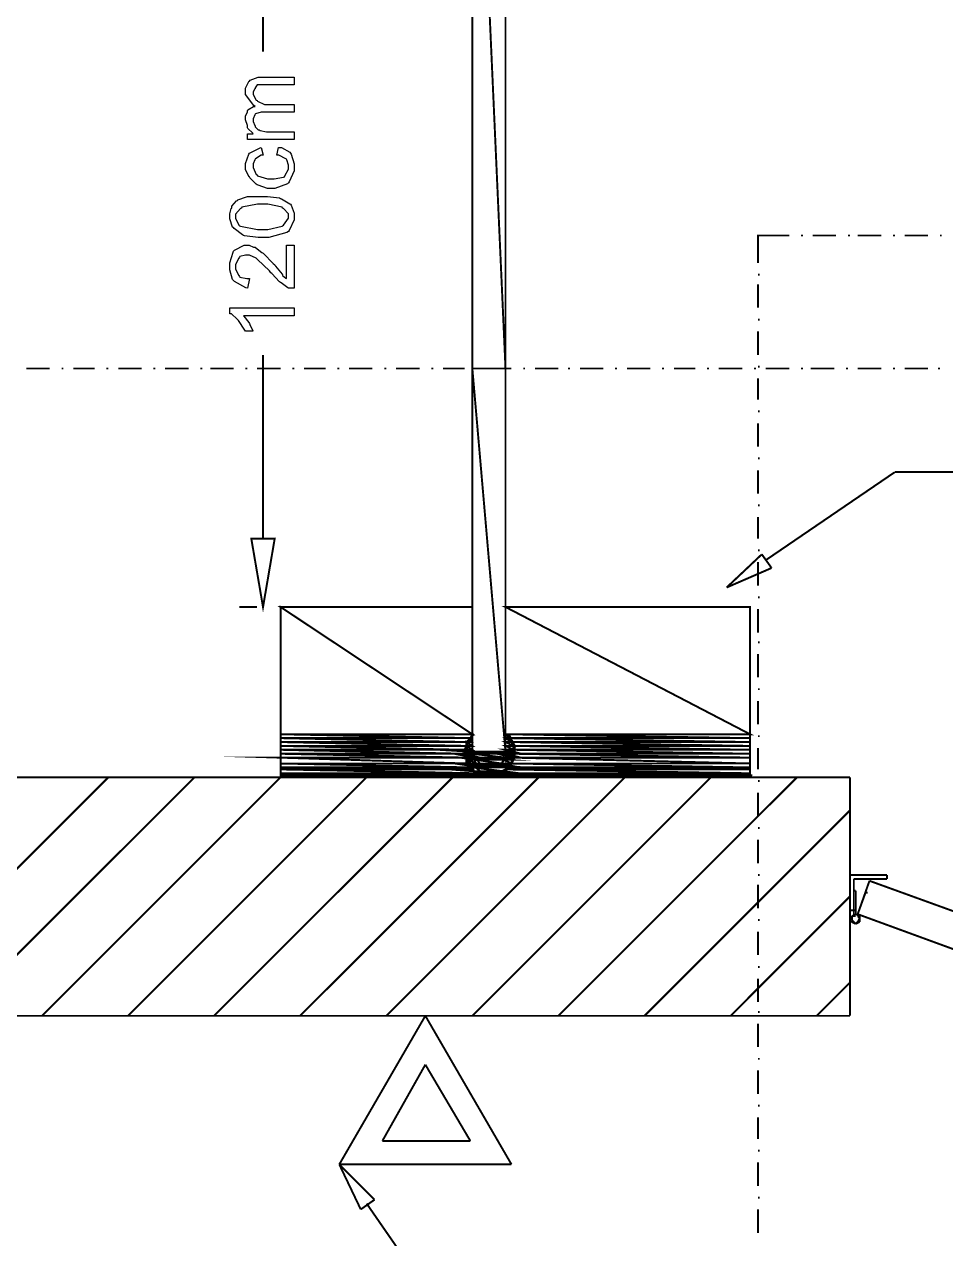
# Model space of a CAD drawing. Extents: x 0 to 210, y 0 to 297.
# Drawn here: x 86.73 to 106.71, y 148.86 to 175.19 of the extents above; entities that cross this region are included whole.
import ezdxf

# ---------------------------------------------------------------- set-up
doc = ezdxf.new("R2010")
doc.units = 0
doc.header["$MEASUREMENT"] = 0
for name, color, linetype in [('C00-00-00-BLACK', 7, 'Continuous'), ('C00-00-FF', 5, 'Continuous'), ('C00-7E-FF', 150, 'Continuous'), ('C62-64-65', 252, 'Continuous'), ('C93-95-97', 253, 'Continuous'), ('CC6-C8-CA', 254, 'Continuous'), ('CFF-7E-00', 30, 'Continuous')]:
    doc.layers.add(name, color=color, linetype=linetype)

msp = doc.modelspace()

# ---------------------------------------------------------------- linework, layer by layer
at = {"layer": 'C00-00-00-BLACK', "const_width": 0.0423}
for points in [[(96.4434, 159.417), (96.4434, 199.263)], [(97.1628, 199.093), (97.1628, 159.417)], [(91.9057, 182.263), (91.9057, 174.593)], [(102.635, 170.013), (102.635, 170.608), (103.314, 170.608)], [(103.568, 170.608), (103.61, 170.608)], [(103.823, 170.608), (104.33, 170.608)], [(104.588, 170.608), (104.629, 170.608)], [(104.798, 170.608), (105.307, 170.608)], [(105.561, 170.608), (105.603, 170.608)], [(105.815, 170.608), (106.325, 170.608)], [(106.579, 170.608), (106.621, 170.608)], [(102.635, 169.759), (102.676, 169.759)], [(102.635, 169.04), (102.635, 169.548)], [(102.635, 168.786), (102.676, 168.786)], [(102.635, 168.021), (102.635, 168.531)], [(91.9057, 164.036), (91.9057, 168.021)], [(87.2836, 167.725), (86.7724, 167.725)], [(87.5372, 167.725), (87.5799, 167.725)], [(88.2565, 167.725), (87.7919, 167.725)], [(88.5112, 167.725), (88.5553, 167.725)], [(89.2761, 167.725), (88.7677, 167.725)], [(89.5297, 167.725), (89.5724, 167.725)], [(90.2945, 167.725), (89.7834, 167.725)], [(90.5482, 167.725), (90.5909, 167.725)], [(91.2675, 167.725), (90.7602, 167.725)], [(91.525, 167.725), (91.5666, 167.725)], [(92.2874, 167.725), (91.7787, 167.725)], [(92.5407, 167.725), (92.5834, 167.725)], [(93.2628, 167.725), (92.7943, 167.725)], [(93.5164, 167.725), (93.5591, 167.725)], [(94.2785, 167.725), (93.7715, 167.725)], [(94.5363, 167.725), (94.5776, 167.725)], [(95.2983, 167.725), (94.7896, 167.725)], [(95.5516, 167.725), (95.5947, 167.725)], [(96.2738, 167.725), (95.8081, 167.725)], [(96.5274, 167.725), (96.5701, 167.725)], [(97.2922, 167.725), (96.7825, 167.725)], [(97.5473, 167.725), (97.5886, 167.725)], [(98.3093, 167.725), (97.8006, 167.725)], [(98.5202, 167.725), (98.5629, 167.725)], [(99.2851, 167.725), (98.7764, 167.725)], [(99.5384, 167.725), (99.5811, 167.725)], [(100.303, 167.725), (99.7934, 167.725)], [(100.558, 167.725), (100.6, 167.725)], [(101.278, 167.725), (100.812, 167.725)], [(101.534, 167.725), (101.577, 167.725)], [(102.296, 167.725), (101.787, 167.725)], [(102.549, 167.725), (102.592, 167.725)], [(102.635, 167.767), (102.676, 167.767)], [(103.314, 167.725), (102.804, 167.725)], [(103.568, 167.725), (103.61, 167.725)], [(104.289, 167.725), (103.78, 167.725)], [(104.545, 167.725), (104.588, 167.725)], [(105.307, 167.725), (104.798, 167.725)], [(105.561, 167.725), (105.603, 167.725)], [(106.325, 167.725), (105.815, 167.725)], [(106.537, 167.725), (106.579, 167.725)], [(102.635, 167.047), (102.635, 167.513)], [(102.635, 166.794), (102.676, 166.794)], [(102.635, 166.029), (102.635, 166.539)], [(102.635, 165.775), (102.676, 165.775)], [(102.635, 165.013), (102.635, 165.52)], [(102.635, 164.758), (102.676, 164.758)], [(102.635, 164.036), (102.635, 164.505)], [(102.635, 163.783), (102.676, 163.783)], [(102.635, 163.02), (102.635, 163.529)], [(102.635, 162.767), (102.676, 162.767)], [(91.7787, 162.555), (91.3956, 162.555)], [(97.1628, 162.555), (102.465, 162.555), (102.465, 158.866), (92.2874, 158.866), (92.2874, 162.555), (96.4434, 162.555)], [(102.635, 162.002), (102.635, 162.512)], [(102.635, 161.79), (102.676, 161.79)], [(102.635, 161.028), (102.635, 161.536)], [(102.635, 160.774), (102.676, 160.774)], [(102.635, 160.009), (102.635, 160.52)], [(96.4861, 159.797), (96.4434, 159.766), (96.3263, 159.54), (96.3359, 159.29), (96.3581, 159.247), (96.3785, 159.195), (96.7123, 158.908), (96.8237, 158.908), (96.8996, 158.908), (97.1268, 158.999), (97.313, 159.195), (97.3349, 159.247), (97.3557, 159.29), (97.3667, 159.54), (97.2495, 159.766), (97.2083, 159.797)], [(102.635, 159.756), (102.676, 159.756)], [(102.635, 159.035), (102.635, 159.501)], [(96.4861, 159.417), (96.4861, 159.344), (96.6227, 159.132), (96.6555, 159.121), (96.6872, 159.1), (97.0044, 159.1), (97.0361, 159.121), (97.0566, 159.132), (97.2083, 159.347), (97.2083, 159.417)], [(104.629, 158.866), (58.1021, 158.866)], [(83.3808, 153.694), (88.5553, 158.866)], [(85.2456, 153.694), (90.4215, 158.866)], [(87.1142, 153.694), (92.2874, 158.866)], [(88.9801, 153.694), (94.1518, 158.866)], [(90.8445, 153.694), (96.0205, 158.866)], [(92.7104, 153.694), (97.8006, 158.782)], [(102.549, 158.866), (94.1091, 158.866)], [(94.1091, 158.866), (102.549, 158.866)], [(97.8006, 158.782), (97.8849, 158.866)], [(97.8006, 156.916), (99.7507, 158.866)], [(97.8006, 155.051), (101.618, 158.866)], [(98.3093, 153.694), (103.484, 158.866)], [(102.635, 158.782), (102.676, 158.782)], [(104.629, 158.866), (104.629, 153.694)], [(102.635, 158.017), (102.635, 158.528)], [(100.177, 153.694), (104.629, 158.146)], [(102.635, 157.763), (102.676, 157.763)], [(102.635, 157.001), (102.635, 157.51)], [(94.5776, 153.694), (97.8006, 156.916)], [(102.635, 156.748), (102.676, 156.748)], [(105.434, 156.748), (104.629, 156.748)], [(104.714, 155.897), (104.714, 156.662)], [(104.714, 156.662), (105.434, 156.662)], [(105.053, 156.62), (104.798, 155.897)], [(105.053, 156.62), (116.759, 152.382)], [(105.434, 156.662), (105.434, 156.748)], [(102.635, 156.024), (102.635, 156.536)], [(104.757, 156.409), (104.714, 156.409)], [(104.757, 155.897), (104.757, 156.409)], [(104.968, 156.366), (104.798, 155.897)], [(104.968, 156.366), (105.011, 156.366)], [(102.042, 153.694), (104.629, 156.282)], [(104.714, 155.983), (104.629, 155.983)], [(104.672, 155.856), (104.629, 155.771)], [(104.757, 155.897), (104.672, 155.856)], [(104.757, 155.856), (104.672, 155.856)], [(104.672, 155.856), (104.672, 155.771)], [(104.757, 155.983), (104.714, 155.983)], [(104.841, 155.856), (104.757, 155.897)], [(104.798, 155.897), (116.503, 151.617)], [(104.841, 155.813), (104.798, 155.856)], [(104.841, 155.771), (104.841, 155.856)], [(102.635, 155.771), (102.676, 155.771)], [(104.629, 155.771), (104.672, 155.728)], [(104.672, 155.771), (104.714, 155.728)], [(104.672, 155.728), (104.757, 155.686)], [(104.714, 155.728), (104.757, 155.686)], [(104.757, 155.686), (104.798, 155.728)], [(104.757, 155.686), (104.841, 155.728)], [(104.798, 155.728), (104.841, 155.813)], [(104.841, 155.728), (104.841, 155.771)], [(102.635, 155.009), (102.635, 155.517)], [(96.4434, 153.694), (97.8006, 155.051)], [(102.635, 154.755), (102.676, 154.755)], [(102.635, 153.99), (102.635, 154.5)], [(103.907, 153.694), (104.629, 154.416)], [(102.635, 153.778), (102.676, 153.778)], [(52.8877, 153.694), (104.629, 153.694)], [(95.425, 153.694), (93.5591, 150.473)], [(97.2922, 150.473), (95.425, 153.694)], [(102.635, 153.016), (102.635, 153.525)], [(102.635, 152.762), (102.676, 152.762)], [(95.425, 152.636), (94.4933, 150.982)], [(95.425, 152.636), (94.4933, 150.982)], [(96.4008, 150.982), (95.425, 152.636)], [(96.4008, 150.982), (95.425, 152.636)], [(102.635, 152), (102.635, 152.509)], [(102.635, 151.744), (102.676, 151.744)], [(102.635, 151.025), (102.635, 151.491)], [(94.4933, 150.982), (96.4008, 150.982)], [(94.4933, 150.982), (96.4008, 150.982)], [(102.635, 150.77), (102.676, 150.77)], [(93.5591, 150.473), (97.2922, 150.473)], [(102.635, 150.008), (102.635, 150.516)], [(102.635, 149.751), (102.676, 149.751)], [(102.635, 148.989), (102.635, 149.498)]]:
    msp.add_lwpolyline(points, dxfattribs=at)
msp.add_lwpolyline([(91.652, 164.036), (92.159, 164.036), (91.9057, 162.555), (91.652, 164.036)], close=True, dxfattribs=at)
at = {"layer": 'C00-00-00-BLACK'}
msp.add_lwpolyline([(91.652, 164.036), (92.159, 164.036), (91.9057, 162.555), (91.652, 164.036)], close=True, dxfattribs=at)
at = {"layer": 'C00-00-FF', "const_width": 0.0423}
msp.add_lwpolyline([(92.753, 158.866), (91.0565, 158.866)], dxfattribs=at)
at = {"layer": 'C00-7E-FF', "const_width": 0.0423}
for points in [[(102.804, 163.57), (105.603, 165.479)], [(105.603, 165.479), (120.576, 165.479)], [(101.957, 162.978), (102.719, 163.697)], [(102.719, 163.697), (102.931, 163.401)], [(102.931, 163.401), (101.957, 162.978)], [(94.0248, 149.498), (93.5591, 150.473)], [(93.5591, 150.473), (94.324, 149.709)], [(94.324, 149.709), (94.0248, 149.498)], [(94.1518, 149.625), (96.6128, 146.067)]]:
    msp.add_lwpolyline(points, dxfattribs=at)
at = {"layer": 'C62-64-65', "const_width": 0.0423}
for points in [[(96.4434, 159.797), (96.4434, 159.713), (96.4008, 159.713), (96.4434, 159.797)], [(97.1628, 159.797), (97.251, 159.713), (97.1628, 159.713), (97.1628, 159.797)], [(96.3165, 159.544), (96.4434, 159.46), (96.2738, 159.46), (96.3165, 159.544)], [(96.4434, 159.628), (96.3165, 159.628), (96.4434, 159.544), (96.4434, 159.628)], [(96.4434, 159.544), (96.3165, 159.544), (96.4434, 159.46), (96.4434, 159.544)], [(96.4008, 159.713), (96.4434, 159.628), (96.3165, 159.628), (96.4008, 159.713)], [(96.3165, 159.628), (96.4434, 159.544), (96.3165, 159.544), (96.3165, 159.628)], [(96.4434, 159.713), (96.4008, 159.713), (96.4434, 159.628), (96.4434, 159.713)], [(97.2922, 159.628), (97.1628, 159.628), (97.3349, 159.544), (97.2922, 159.628)], [(97.3349, 159.544), (97.1628, 159.544), (97.3349, 159.46), (97.3349, 159.544)], [(97.251, 159.713), (97.1628, 159.713), (97.2922, 159.628), (97.251, 159.713)], [(97.1628, 159.713), (97.2922, 159.628), (97.1628, 159.628), (97.1628, 159.713)], [(97.1628, 159.628), (97.3349, 159.544), (97.1628, 159.544), (97.1628, 159.628)], [(97.1628, 159.544), (97.3349, 159.46), (97.1628, 159.46), (97.1628, 159.544)], [(96.4434, 159.331), (96.2738, 159.331), (96.4861, 159.29), (96.4434, 159.331)], [(96.4434, 159.46), (96.2738, 159.46), (96.4434, 159.417), (96.4434, 159.46)], [(96.4434, 159.417), (96.2738, 159.417), (96.4434, 159.374), (96.4434, 159.417)], [(96.4434, 159.374), (96.2738, 159.374), (96.4434, 159.331), (96.4434, 159.374)], [(96.4861, 159.29), (96.3165, 159.29), (96.4861, 159.247), (96.4861, 159.29)], [(96.2738, 159.331), (96.4861, 159.29), (96.3165, 159.29), (96.2738, 159.331)], [(96.2738, 159.46), (96.4434, 159.417), (96.2738, 159.417), (96.2738, 159.46)], [(96.2738, 159.417), (96.4434, 159.374), (96.2738, 159.374), (96.2738, 159.417)], [(96.2738, 159.374), (96.4434, 159.331), (96.2738, 159.331), (96.2738, 159.374)], [(96.4861, 159.247), (96.3567, 159.247), (96.5274, 159.163), (96.4861, 159.247)], [(96.3165, 159.29), (96.4861, 159.247), (96.3165, 159.247), (96.3165, 159.29)], [(96.3165, 159.247), (96.4861, 159.247), (96.5274, 159.247), (96.3165, 159.247)], [(96.4861, 159.247), (96.5274, 159.247), (96.3165, 159.247), (96.4861, 159.247)], [(96.3567, 159.247), (96.5274, 159.163), (96.3567, 159.163), (96.3567, 159.247)], [(97.3349, 159.331), (97.1628, 159.331), (97.3349, 159.29), (97.3349, 159.331)], [(97.3349, 159.46), (97.1628, 159.46), (97.3349, 159.417), (97.3349, 159.46)], [(97.3349, 159.417), (97.1628, 159.417), (97.3349, 159.374), (97.3349, 159.417)], [(97.3349, 159.374), (97.1628, 159.374), (97.3349, 159.331), (97.3349, 159.374)], [(97.2922, 159.247), (97.1201, 159.247), (97.2922, 159.163), (97.2922, 159.247)], [(97.3349, 159.29), (97.1628, 159.29), (97.2922, 159.247), (97.3349, 159.29)], [(97.1201, 159.247), (97.2922, 159.163), (97.0788, 159.163), (97.1201, 159.247)], [(97.1628, 159.29), (97.2922, 159.247), (97.1201, 159.247), (97.1628, 159.29)], [(97.1201, 159.247), (97.2894, 159.247), (97.3321, 159.247), (97.1201, 159.247)], [(97.2894, 159.247), (97.3321, 159.247), (97.1201, 159.247), (97.2894, 159.247)], [(97.1628, 159.46), (97.3349, 159.417), (97.1628, 159.417), (97.1628, 159.46)], [(97.1628, 159.417), (97.3349, 159.374), (97.1628, 159.374), (97.1628, 159.417)], [(97.1628, 159.374), (97.3349, 159.331), (97.1628, 159.331), (97.1628, 159.374)], [(97.1628, 159.331), (97.3349, 159.29), (97.1628, 159.29), (97.1628, 159.331)], [(97.1201, 158.994), (96.4861, 158.994), (97.0361, 158.951), (97.1201, 158.994)], [(96.5701, 159.121), (96.3581, 159.121), (96.6555, 159.078), (96.5701, 159.121)], [(97.2083, 159.078), (96.4434, 159.078), (97.1201, 158.994), (97.2083, 159.078)], [(96.5701, 159.163), (96.3979, 159.163), (96.5701, 159.121), (96.5701, 159.163)], [(96.3581, 159.121), (96.6555, 159.078), (96.4008, 159.078), (96.3581, 159.121)], [(96.5701, 159.163), (96.6128, 159.163), (96.3581, 159.163), (96.5701, 159.163)], [(96.5701, 159.163), (96.3581, 159.163), (96.5274, 159.163), (96.5701, 159.163)], [(96.3979, 159.163), (96.5701, 159.121), (96.3979, 159.121), (96.3979, 159.163)], [(96.6971, 159.078), (96.7398, 159.078), (96.4008, 159.078), (96.6971, 159.078)], [(96.6971, 159.078), (96.4008, 159.078), (96.6555, 159.078), (96.6971, 159.078)], [(96.4008, 159.078), (96.6971, 159.078), (96.7398, 159.078), (96.4008, 159.078)], [(96.6971, 159.078), (96.7398, 159.078), (96.4008, 159.078), (96.6971, 159.078)], [(96.6971, 159.078), (96.4008, 159.078), (96.7825, 159.078), (96.6971, 159.078)], [(96.4008, 159.078), (96.7825, 159.078), (96.4434, 159.078), (96.4008, 159.078)], [(96.4861, 158.994), (97.0361, 158.951), (96.5701, 158.951), (96.4861, 158.994)], [(96.4434, 159.078), (97.1201, 158.994), (96.4861, 158.994), (96.4434, 159.078)], [(96.9091, 159.078), (97.2083, 159.078), (96.8237, 159.078), (96.9091, 159.078)], [(97.2922, 159.163), (97.0361, 159.163), (97.251, 159.121), (97.2922, 159.163)], [(97.251, 159.121), (97.0361, 159.121), (97.251, 159.078), (97.251, 159.121)], [(96.9931, 159.078), (97.2083, 159.078), (96.9091, 159.078), (96.9931, 159.078)], [(96.9091, 159.078), (97.2481, 159.078), (97.2894, 159.078), (96.9091, 159.078)], [(97.2481, 159.078), (97.2894, 159.078), (96.9091, 159.078), (97.2481, 159.078)], [(97.2083, 159.078), (96.9091, 159.078), (97.2083, 159.078)], [(97.0361, 159.121), (97.251, 159.078), (96.9931, 159.078), (97.0361, 159.121)], [(97.251, 159.078), (96.9931, 159.078), (97.2083, 159.078), (97.251, 159.078)], [(97.0361, 159.163), (97.251, 159.121), (97.0361, 159.121), (97.0361, 159.163)], [(97.0788, 159.163), (97.2922, 159.163), (97.0361, 159.163), (97.0788, 159.163)], [(97.2922, 159.163), (97.0788, 159.163), (97.2922, 159.163)], [(97.0361, 158.951), (96.5701, 158.951), (96.9518, 158.908), (97.0361, 158.951)], [(96.5701, 158.951), (96.9518, 158.908), (96.6555, 158.908), (96.5701, 158.951)], [(96.9518, 158.908), (96.6555, 158.908), (96.8664, 158.908), (96.9518, 158.908)], [(96.6555, 158.908), (96.8664, 158.908), (96.7398, 158.908), (96.6555, 158.908)]]:
    msp.add_lwpolyline(points, close=True, dxfattribs=at)
at = {"layer": 'C62-64-65'}
for points in [[(96.4434, 159.797), (96.4434, 159.713), (96.4008, 159.713), (96.4434, 159.797)], [(97.1628, 159.797), (97.251, 159.713), (97.1628, 159.713), (97.1628, 159.797)], [(96.3165, 159.544), (96.4434, 159.46), (96.2738, 159.46), (96.3165, 159.544)], [(96.4008, 159.713), (96.4434, 159.628), (96.3165, 159.628), (96.4008, 159.713)], [(96.4434, 159.628), (96.3165, 159.628), (96.4434, 159.544), (96.4434, 159.628)], [(96.3165, 159.628), (96.4434, 159.544), (96.3165, 159.544), (96.3165, 159.628)], [(96.4434, 159.544), (96.3165, 159.544), (96.4434, 159.46), (96.4434, 159.544)], [(96.4434, 159.713), (96.4008, 159.713), (96.4434, 159.628), (96.4434, 159.713)], [(97.251, 159.713), (97.1628, 159.713), (97.2922, 159.628), (97.251, 159.713)], [(97.1628, 159.713), (97.2922, 159.628), (97.1628, 159.628), (97.1628, 159.713)], [(97.2922, 159.628), (97.1628, 159.628), (97.3349, 159.544), (97.2922, 159.628)], [(97.1628, 159.628), (97.3349, 159.544), (97.1628, 159.544), (97.1628, 159.628)], [(97.3349, 159.544), (97.1628, 159.544), (97.3349, 159.46), (97.3349, 159.544)], [(97.1628, 159.544), (97.3349, 159.46), (97.1628, 159.46), (97.1628, 159.544)], [(96.4434, 159.46), (96.2738, 159.46), (96.4434, 159.417), (96.4434, 159.46)], [(96.2738, 159.46), (96.4434, 159.417), (96.2738, 159.417), (96.2738, 159.46)], [(96.4434, 159.417), (96.2738, 159.417), (96.4434, 159.374), (96.4434, 159.417)], [(96.2738, 159.417), (96.4434, 159.374), (96.2738, 159.374), (96.2738, 159.417)], [(96.4434, 159.374), (96.2738, 159.374), (96.4434, 159.331), (96.4434, 159.374)], [(96.2738, 159.374), (96.4434, 159.331), (96.2738, 159.331), (96.2738, 159.374)], [(96.4434, 159.331), (96.2738, 159.331), (96.4861, 159.29), (96.4434, 159.331)], [(96.2738, 159.331), (96.4861, 159.29), (96.3165, 159.29), (96.2738, 159.331)], [(96.4861, 159.29), (96.3165, 159.29), (96.4861, 159.247), (96.4861, 159.29)], [(96.3165, 159.29), (96.4861, 159.247), (96.3165, 159.247), (96.3165, 159.29)], [(97.1628, 159.29), (97.2922, 159.247), (97.1201, 159.247), (97.1628, 159.29)], [(97.3349, 159.46), (97.1628, 159.46), (97.3349, 159.417), (97.3349, 159.46)], [(97.1628, 159.46), (97.3349, 159.417), (97.1628, 159.417), (97.1628, 159.46)], [(97.3349, 159.417), (97.1628, 159.417), (97.3349, 159.374), (97.3349, 159.417)], [(97.1628, 159.417), (97.3349, 159.374), (97.1628, 159.374), (97.1628, 159.417)], [(97.3349, 159.374), (97.1628, 159.374), (97.3349, 159.331), (97.3349, 159.374)], [(97.1628, 159.374), (97.3349, 159.331), (97.1628, 159.331), (97.1628, 159.374)], [(97.3349, 159.331), (97.1628, 159.331), (97.3349, 159.29), (97.3349, 159.331)], [(97.1628, 159.331), (97.3349, 159.29), (97.1628, 159.29), (97.1628, 159.331)], [(97.3349, 159.29), (97.1628, 159.29), (97.2922, 159.247), (97.3349, 159.29)], [(96.3165, 159.247), (96.4861, 159.247), (96.5274, 159.247), (96.3165, 159.247)], [(96.4861, 159.247), (96.5274, 159.247), (96.3165, 159.247), (96.4861, 159.247)], [(96.4861, 159.247), (96.3567, 159.247), (96.5274, 159.163), (96.4861, 159.247)], [(96.3567, 159.247), (96.5274, 159.163), (96.3567, 159.163), (96.3567, 159.247)], [(96.5701, 159.163), (96.6128, 159.163), (96.3581, 159.163), (96.5701, 159.163)], [(96.5701, 159.163), (96.3581, 159.163), (96.5274, 159.163), (96.5701, 159.163)], [(96.5701, 159.121), (96.3581, 159.121), (96.6555, 159.078), (96.5701, 159.121)], [(96.3581, 159.121), (96.6555, 159.078), (96.4008, 159.078), (96.3581, 159.121)], [(96.5701, 159.163), (96.3979, 159.163), (96.5701, 159.121), (96.5701, 159.163)], [(96.3979, 159.163), (96.5701, 159.121), (96.3979, 159.121), (96.3979, 159.163)], [(96.6971, 159.078), (96.7398, 159.078), (96.4008, 159.078), (96.6971, 159.078)], [(96.6971, 159.078), (96.4008, 159.078), (96.6555, 159.078), (96.6971, 159.078)], [(96.4008, 159.078), (96.6971, 159.078), (96.7398, 159.078), (96.4008, 159.078)], [(96.6971, 159.078), (96.7398, 159.078), (96.4008, 159.078), (96.6971, 159.078)], [(96.6971, 159.078), (96.4008, 159.078), (96.7825, 159.078), (96.6971, 159.078)], [(96.4008, 159.078), (96.7825, 159.078), (96.4434, 159.078), (96.4008, 159.078)], [(97.2083, 159.078), (96.4434, 159.078), (97.1201, 158.994), (97.2083, 159.078)], [(96.4434, 159.078), (97.1201, 158.994), (96.4861, 158.994), (96.4434, 159.078)], [(97.1201, 158.994), (96.4861, 158.994), (97.0361, 158.951), (97.1201, 158.994)], [(96.4861, 158.994), (97.0361, 158.951), (96.5701, 158.951), (96.4861, 158.994)], [(96.9091, 159.078), (97.2083, 159.078), (96.8237, 159.078), (96.9091, 159.078)], [(96.9931, 159.078), (97.2083, 159.078), (96.9091, 159.078), (96.9931, 159.078)], [(96.9091, 159.078), (97.2481, 159.078), (97.2894, 159.078), (96.9091, 159.078)], [(97.2481, 159.078), (97.2894, 159.078), (96.9091, 159.078), (97.2481, 159.078)], [(97.2083, 159.078), (96.9091, 159.078), (97.2083, 159.078)], [(97.0361, 159.121), (97.251, 159.078), (96.9931, 159.078), (97.0361, 159.121)], [(97.251, 159.078), (96.9931, 159.078), (97.2083, 159.078), (97.251, 159.078)], [(97.0788, 159.163), (97.2922, 159.163), (97.0361, 159.163), (97.0788, 159.163)], [(97.2922, 159.163), (97.0361, 159.163), (97.251, 159.121), (97.2922, 159.163)], [(97.0361, 159.163), (97.251, 159.121), (97.0361, 159.121), (97.0361, 159.163)], [(97.251, 159.121), (97.0361, 159.121), (97.251, 159.078), (97.251, 159.121)], [(97.1201, 159.247), (97.2922, 159.163), (97.0788, 159.163), (97.1201, 159.247)], [(97.2922, 159.163), (97.0788, 159.163), (97.2922, 159.163)], [(97.1201, 159.247), (97.2894, 159.247), (97.3321, 159.247), (97.1201, 159.247)], [(97.2894, 159.247), (97.3321, 159.247), (97.1201, 159.247), (97.2894, 159.247)], [(97.2922, 159.247), (97.1201, 159.247), (97.2922, 159.163), (97.2922, 159.247)], [(97.0361, 158.951), (96.5701, 158.951), (96.9518, 158.908), (97.0361, 158.951)], [(96.5701, 158.951), (96.9518, 158.908), (96.6555, 158.908), (96.5701, 158.951)], [(96.9518, 158.908), (96.6555, 158.908), (96.8664, 158.908), (96.9518, 158.908)], [(96.6555, 158.908), (96.8664, 158.908), (96.7398, 158.908), (96.6555, 158.908)]]:
    msp.add_lwpolyline(points, close=True, dxfattribs=at)
at = {"layer": 'C93-95-97', "const_width": 0.0423}
for points in [[(96.4434, 162.555), (92.2874, 162.555), (96.4434, 159.797), (96.4434, 162.555)], [(92.2874, 162.555), (96.4434, 159.797), (92.2874, 159.797), (92.2874, 162.555)], [(102.465, 162.555), (97.1628, 162.555), (102.465, 159.797), (102.465, 162.555)], [(97.1628, 162.555), (102.465, 159.797), (97.1628, 159.797), (97.1628, 162.555)], [(92.2874, 159.797), (96.4008, 159.713), (92.2874, 159.713), (92.2874, 159.797)], [(96.4434, 159.797), (92.2874, 159.797), (96.4008, 159.713), (96.4434, 159.797)], [(97.1628, 159.797), (102.465, 159.713), (97.251, 159.713), (97.1628, 159.797)], [(102.465, 159.797), (97.1628, 159.797), (102.465, 159.713), (102.465, 159.797)], [(92.2874, 159.713), (96.3165, 159.628), (92.2874, 159.628), (92.2874, 159.713)], [(96.4008, 159.713), (92.2874, 159.713), (96.3165, 159.628), (96.4008, 159.713)], [(92.2874, 159.628), (96.3165, 159.544), (92.2874, 159.544), (92.2874, 159.628)], [(96.3165, 159.628), (92.2874, 159.628), (96.3165, 159.544), (96.3165, 159.628)], [(92.2874, 159.544), (96.2738, 159.46), (92.2874, 159.46), (92.2874, 159.544)], [(96.3165, 159.544), (92.2874, 159.544), (96.2738, 159.46), (96.3165, 159.544)], [(97.251, 159.713), (102.465, 159.628), (97.2922, 159.628), (97.251, 159.713)], [(102.465, 159.713), (97.251, 159.713), (102.465, 159.628), (102.465, 159.713)], [(97.2922, 159.628), (102.465, 159.544), (97.3349, 159.544), (97.2922, 159.628)], [(102.465, 159.628), (97.2922, 159.628), (102.465, 159.544), (102.465, 159.628)], [(97.3349, 159.544), (102.465, 159.46), (97.3349, 159.46), (97.3349, 159.544)], [(102.465, 159.544), (97.3349, 159.544), (102.465, 159.46), (102.465, 159.544)], [(96.3165, 159.29), (92.2874, 159.29), (96.3165, 159.163), (96.3165, 159.29)], [(92.2874, 159.46), (96.2738, 159.374), (92.2874, 159.374), (92.2874, 159.46)], [(96.2738, 159.46), (92.2874, 159.46), (96.2738, 159.374), (96.2738, 159.46)], [(92.2874, 159.374), (96.3165, 159.29), (92.2874, 159.29), (92.2874, 159.374)], [(96.2738, 159.374), (92.2874, 159.374), (96.3165, 159.29), (96.2738, 159.374)], [(92.2874, 159.29), (96.3165, 159.163), (92.2874, 159.163), (92.2874, 159.29)], [(97.3349, 159.29), (102.465, 159.163), (97.2922, 159.163), (97.3349, 159.29)], [(97.3349, 159.46), (102.465, 159.374), (97.3349, 159.374), (97.3349, 159.46)], [(102.465, 159.46), (97.3349, 159.46), (102.465, 159.374), (102.465, 159.46)], [(97.3349, 159.374), (102.465, 159.29), (97.3349, 159.29), (97.3349, 159.374)], [(102.465, 159.374), (97.3349, 159.374), (102.465, 159.29), (102.465, 159.374)], [(102.465, 159.29), (97.3349, 159.29), (102.465, 159.163), (102.465, 159.29)], [(92.2874, 159.163), (96.4008, 159.078), (92.2874, 159.078), (92.2874, 159.163)], [(96.3165, 159.163), (92.2874, 159.163), (96.4008, 159.078), (96.3165, 159.163)], [(92.2874, 159.078), (96.4434, 159.035), (92.2874, 159.035), (92.2874, 159.078)], [(96.4008, 159.078), (92.2874, 159.078), (96.4434, 159.035), (96.4008, 159.078)], [(92.2874, 159.035), (96.5274, 158.951), (92.2874, 158.951), (92.2874, 159.035)], [(96.4434, 159.035), (92.2874, 159.035), (96.5274, 158.951), (96.4434, 159.035)], [(97.1628, 159.035), (102.465, 158.951), (97.0788, 158.951), (97.1628, 159.035)], [(97.251, 159.078), (102.465, 159.035), (97.1628, 159.035), (97.251, 159.078)], [(102.465, 159.035), (97.1628, 159.035), (102.465, 158.951), (102.465, 159.035)], [(97.2922, 159.163), (102.465, 159.078), (97.251, 159.078), (97.2922, 159.163)], [(102.465, 159.078), (97.251, 159.078), (102.465, 159.035), (102.465, 159.078)], [(102.465, 159.163), (97.2922, 159.163), (102.465, 159.078), (102.465, 159.163)], [(92.2874, 158.951), (96.6128, 158.908), (92.2874, 158.908), (92.2874, 158.951)], [(96.5274, 158.951), (92.2874, 158.951), (96.6128, 158.908), (96.5274, 158.951)], [(96.6971, 158.908), (96.7398, 158.908), (92.2874, 158.908), (96.6971, 158.908)], [(96.6971, 158.908), (92.2874, 158.908), (96.6128, 158.908), (96.6971, 158.908)], [(92.2874, 158.908), (96.8237, 158.908), (92.2874, 158.866), (92.2874, 158.908)], [(96.8237, 158.908), (96.8664, 158.908), (92.2874, 158.908), (96.8237, 158.908)], [(96.8237, 158.908), (92.2874, 158.908), (96.6971, 158.908), (96.8237, 158.908)], [(96.9091, 158.908), (96.8237, 158.908), (102.465, 158.908), (96.9091, 158.908)], [(96.8237, 158.908), (102.465, 158.908), (102.465, 158.866), (96.8237, 158.908)], [(96.9931, 158.908), (102.465, 158.908), (96.9091, 158.908), (96.9931, 158.908)], [(96.9091, 158.908), (102.465, 158.908), (102.508, 158.908), (96.9091, 158.908)], [(97.0788, 158.951), (102.465, 158.908), (96.9931, 158.908), (97.0788, 158.951)], [(102.465, 158.908), (96.9931, 158.908), (102.465, 158.908)], [(102.465, 158.951), (97.0788, 158.951), (102.465, 158.908), (102.465, 158.951)]]:
    msp.add_lwpolyline(points, close=True, dxfattribs=at)
at = {"layer": 'C93-95-97'}
for points in [[(96.4434, 162.555), (92.2874, 162.555), (96.4434, 159.797), (96.4434, 162.555)], [(92.2874, 162.555), (96.4434, 159.797), (92.2874, 159.797), (92.2874, 162.555)], [(102.465, 162.555), (97.1628, 162.555), (102.465, 159.797), (102.465, 162.555)], [(97.1628, 162.555), (102.465, 159.797), (97.1628, 159.797), (97.1628, 162.555)], [(96.4434, 159.797), (92.2874, 159.797), (96.4008, 159.713), (96.4434, 159.797)], [(92.2874, 159.797), (96.4008, 159.713), (92.2874, 159.713), (92.2874, 159.797)], [(102.465, 159.797), (97.1628, 159.797), (102.465, 159.713), (102.465, 159.797)], [(97.1628, 159.797), (102.465, 159.713), (97.251, 159.713), (97.1628, 159.797)], [(96.4008, 159.713), (92.2874, 159.713), (96.3165, 159.628), (96.4008, 159.713)], [(92.2874, 159.713), (96.3165, 159.628), (92.2874, 159.628), (92.2874, 159.713)], [(96.3165, 159.628), (92.2874, 159.628), (96.3165, 159.544), (96.3165, 159.628)], [(92.2874, 159.628), (96.3165, 159.544), (92.2874, 159.544), (92.2874, 159.628)], [(96.3165, 159.544), (92.2874, 159.544), (96.2738, 159.46), (96.3165, 159.544)], [(92.2874, 159.544), (96.2738, 159.46), (92.2874, 159.46), (92.2874, 159.544)], [(102.465, 159.713), (97.251, 159.713), (102.465, 159.628), (102.465, 159.713)], [(97.251, 159.713), (102.465, 159.628), (97.2922, 159.628), (97.251, 159.713)], [(102.465, 159.628), (97.2922, 159.628), (102.465, 159.544), (102.465, 159.628)], [(97.2922, 159.628), (102.465, 159.544), (97.3349, 159.544), (97.2922, 159.628)], [(102.465, 159.544), (97.3349, 159.544), (102.465, 159.46), (102.465, 159.544)], [(97.3349, 159.544), (102.465, 159.46), (97.3349, 159.46), (97.3349, 159.544)], [(96.2738, 159.46), (92.2874, 159.46), (96.2738, 159.374), (96.2738, 159.46)], [(92.2874, 159.46), (96.2738, 159.374), (92.2874, 159.374), (92.2874, 159.46)], [(96.2738, 159.374), (92.2874, 159.374), (96.3165, 159.29), (96.2738, 159.374)], [(92.2874, 159.374), (96.3165, 159.29), (92.2874, 159.29), (92.2874, 159.374)], [(96.3165, 159.29), (92.2874, 159.29), (96.3165, 159.163), (96.3165, 159.29)], [(92.2874, 159.29), (96.3165, 159.163), (92.2874, 159.163), (92.2874, 159.29)], [(97.3349, 159.29), (102.465, 159.163), (97.2922, 159.163), (97.3349, 159.29)], [(102.465, 159.46), (97.3349, 159.46), (102.465, 159.374), (102.465, 159.46)], [(97.3349, 159.46), (102.465, 159.374), (97.3349, 159.374), (97.3349, 159.46)], [(102.465, 159.374), (97.3349, 159.374), (102.465, 159.29), (102.465, 159.374)], [(97.3349, 159.374), (102.465, 159.29), (97.3349, 159.29), (97.3349, 159.374)], [(102.465, 159.29), (97.3349, 159.29), (102.465, 159.163), (102.465, 159.29)], [(96.3165, 159.163), (92.2874, 159.163), (96.4008, 159.078), (96.3165, 159.163)], [(92.2874, 159.163), (96.4008, 159.078), (92.2874, 159.078), (92.2874, 159.163)], [(96.4008, 159.078), (92.2874, 159.078), (96.4434, 159.035), (96.4008, 159.078)], [(92.2874, 159.078), (96.4434, 159.035), (92.2874, 159.035), (92.2874, 159.078)], [(96.4434, 159.035), (92.2874, 159.035), (96.5274, 158.951), (96.4434, 159.035)], [(92.2874, 159.035), (96.5274, 158.951), (92.2874, 158.951), (92.2874, 159.035)], [(97.1628, 159.035), (102.465, 158.951), (97.0788, 158.951), (97.1628, 159.035)], [(97.251, 159.078), (102.465, 159.035), (97.1628, 159.035), (97.251, 159.078)], [(102.465, 159.035), (97.1628, 159.035), (102.465, 158.951), (102.465, 159.035)], [(97.2922, 159.163), (102.465, 159.078), (97.251, 159.078), (97.2922, 159.163)], [(102.465, 159.078), (97.251, 159.078), (102.465, 159.035), (102.465, 159.078)], [(102.465, 159.163), (97.2922, 159.163), (102.465, 159.078), (102.465, 159.163)], [(96.5274, 158.951), (92.2874, 158.951), (96.6128, 158.908), (96.5274, 158.951)], [(92.2874, 158.951), (96.6128, 158.908), (92.2874, 158.908), (92.2874, 158.951)], [(96.6971, 158.908), (96.7398, 158.908), (92.2874, 158.908), (96.6971, 158.908)], [(96.6971, 158.908), (92.2874, 158.908), (96.6128, 158.908), (96.6971, 158.908)], [(92.2874, 158.908), (96.8237, 158.908), (92.2874, 158.866), (92.2874, 158.908)], [(96.8237, 158.908), (96.8664, 158.908), (92.2874, 158.908), (96.8237, 158.908)], [(96.8237, 158.908), (92.2874, 158.908), (96.6971, 158.908), (96.8237, 158.908)], [(96.9091, 158.908), (96.8237, 158.908), (102.465, 158.908), (96.9091, 158.908)], [(96.8237, 158.908), (102.465, 158.908), (102.465, 158.866), (96.8237, 158.908)], [(96.9931, 158.908), (102.465, 158.908), (96.9091, 158.908), (96.9931, 158.908)], [(96.9091, 158.908), (102.465, 158.908), (102.508, 158.908), (96.9091, 158.908)], [(97.0788, 158.951), (102.465, 158.908), (96.9931, 158.908), (97.0788, 158.951)], [(102.465, 158.908), (96.9931, 158.908), (102.465, 158.908)], [(102.465, 158.951), (97.0788, 158.951), (102.465, 158.908), (102.465, 158.951)]]:
    msp.add_lwpolyline(points, close=True, dxfattribs=at)
at = {"layer": 'CC6-C8-CA', "const_width": 0.0423}
for points in [[(96.4434, 183.79), (97.1628, 167.725), (96.4434, 167.725), (96.4434, 183.79)], [(97.1628, 183.79), (96.4434, 183.79), (97.1628, 167.725), (97.1628, 183.79)], [(96.4434, 167.725), (97.1628, 159.417), (96.4434, 159.417), (96.4434, 167.725)], [(97.1628, 167.725), (96.4434, 167.725), (97.1628, 159.417), (97.1628, 167.725)], [(97.1628, 159.417), (96.4434, 159.417), (97.1628, 159.374), (97.1628, 159.417)], [(97.1628, 159.29), (96.4861, 159.29), (97.1201, 159.247), (97.1628, 159.29)], [(97.1628, 159.374), (96.4434, 159.374), (97.1628, 159.29), (97.1628, 159.374)], [(97.1201, 159.247), (96.4861, 159.247), (97.0788, 159.163), (97.1201, 159.247)], [(96.4434, 159.374), (97.1628, 159.29), (96.4861, 159.29), (96.4434, 159.374)], [(96.4434, 159.417), (97.1628, 159.374), (96.4434, 159.374), (96.4434, 159.417)], [(96.4861, 159.247), (97.0788, 159.163), (96.5274, 159.163), (96.4861, 159.247)], [(96.4861, 159.29), (97.1201, 159.247), (96.4861, 159.247), (96.4861, 159.29)], [(97.0788, 159.163), (96.5274, 159.163), (97.0361, 159.121), (97.0788, 159.163)], [(97.0361, 159.121), (96.5701, 159.121), (96.9931, 159.078), (97.0361, 159.121)], [(96.5701, 159.121), (96.9931, 159.078), (96.6555, 159.078), (96.5701, 159.121)], [(96.5274, 159.163), (97.0361, 159.121), (96.5701, 159.121), (96.5274, 159.163)], [(96.9931, 159.078), (96.6555, 159.078), (96.9091, 159.078), (96.9931, 159.078)], [(96.6555, 159.078), (96.9091, 159.078), (96.6971, 159.078), (96.6555, 159.078)], [(96.9091, 159.078), (96.6971, 159.078), (96.8237, 159.078), (96.9091, 159.078)], [(96.6971, 159.078), (96.8237, 159.078), (96.7825, 159.078), (96.6971, 159.078)]]:
    msp.add_lwpolyline(points, close=True, dxfattribs=at)
at = {"layer": 'CC6-C8-CA'}
for points in [[(97.1628, 183.79), (96.4434, 183.79), (97.1628, 167.725), (97.1628, 183.79)], [(96.4434, 183.79), (97.1628, 167.725), (96.4434, 167.725), (96.4434, 183.79)], [(97.1628, 167.725), (96.4434, 167.725), (97.1628, 159.417), (97.1628, 167.725)], [(96.4434, 167.725), (97.1628, 159.417), (96.4434, 159.417), (96.4434, 167.725)], [(97.1628, 159.417), (96.4434, 159.417), (97.1628, 159.374), (97.1628, 159.417)], [(96.4434, 159.417), (97.1628, 159.374), (96.4434, 159.374), (96.4434, 159.417)], [(97.1628, 159.374), (96.4434, 159.374), (97.1628, 159.29), (97.1628, 159.374)], [(96.4434, 159.374), (97.1628, 159.29), (96.4861, 159.29), (96.4434, 159.374)], [(97.1628, 159.29), (96.4861, 159.29), (97.1201, 159.247), (97.1628, 159.29)], [(96.4861, 159.29), (97.1201, 159.247), (96.4861, 159.247), (96.4861, 159.29)], [(97.1201, 159.247), (96.4861, 159.247), (97.0788, 159.163), (97.1201, 159.247)], [(96.4861, 159.247), (97.0788, 159.163), (96.5274, 159.163), (96.4861, 159.247)], [(97.0788, 159.163), (96.5274, 159.163), (97.0361, 159.121), (97.0788, 159.163)], [(96.5274, 159.163), (97.0361, 159.121), (96.5701, 159.121), (96.5274, 159.163)], [(97.0361, 159.121), (96.5701, 159.121), (96.9931, 159.078), (97.0361, 159.121)], [(96.5701, 159.121), (96.9931, 159.078), (96.6555, 159.078), (96.5701, 159.121)], [(96.9931, 159.078), (96.6555, 159.078), (96.9091, 159.078), (96.9931, 159.078)], [(96.6555, 159.078), (96.9091, 159.078), (96.6971, 159.078), (96.6555, 159.078)], [(96.9091, 159.078), (96.6971, 159.078), (96.8237, 159.078), (96.9091, 159.078)], [(96.6971, 159.078), (96.8237, 159.078), (96.7825, 159.078), (96.6971, 159.078)]]:
    msp.add_lwpolyline(points, close=True, dxfattribs=at)
at = {"layer": 'CFF-7E-00'}
for points in [[(92.5834, 172.686), (91.5666, 172.686), (91.5666, 172.813), (91.6947, 172.813), (91.6838, 172.824), (91.5762, 172.93), (91.5666, 172.94), (91.5666, 172.993), (91.525, 173.113), (91.525, 173.152), (91.525, 173.194), (91.5666, 173.29), (91.5666, 173.32), (91.5762, 173.331), (91.6961, 173.405), (91.736, 173.405), (91.7042, 173.427), (91.525, 173.666), (91.525, 173.744), (91.525, 173.798), (91.598, 173.946), (91.6093, 173.955), (91.6298, 173.977), (91.8034, 174.041), (91.8626, 174.041), (92.5834, 174.041), (92.5834, 173.871), (91.9484, 173.871), (91.9057, 173.871), (91.8104, 173.871), (91.7787, 173.871), (91.7787, 173.871), (91.736, 173.808), (91.736, 173.786), (91.725, 173.786), (91.6947, 173.724), (91.6947, 173.702), (91.6947, 173.661), (91.7568, 173.543), (91.7787, 173.532), (91.7885, 173.523), (91.9399, 173.448), (91.991, 173.448), (92.5834, 173.448), (92.5834, 173.279), (91.9057, 173.279), (91.8626, 173.279), (91.7455, 173.247), (91.736, 173.236), (91.725, 173.226), (91.6947, 173.139), (91.6947, 173.109), (91.6947, 173.077), (91.725, 172.993), (91.736, 172.982), (91.736, 172.962), (91.7995, 172.897), (91.8214, 172.897), (91.8422, 172.887), (91.984, 172.855), (92.0323, 172.855), (92.5834, 172.855), (92.5834, 172.686)], [(92.2017, 172.347), (92.2443, 172.516), (92.3078, 172.516), (92.487, 172.412), (92.498, 172.39), (92.5188, 172.369), (92.5834, 172.161), (92.5834, 172.091), (92.5834, 172.007), (92.4761, 171.774), (92.4553, 171.752), (92.4334, 171.731), (92.1646, 171.625), (92.075, 171.625), (92.0006, 171.625), (91.7995, 171.699), (91.7787, 171.709), (91.7568, 171.72), (91.6189, 171.858), (91.6093, 171.879), (91.598, 171.89), (91.525, 172.041), (91.525, 172.091), (91.525, 172.166), (91.598, 172.369), (91.6093, 172.39), (91.6298, 172.401), (91.8408, 172.507), (91.8626, 172.516), (91.9057, 172.347), (91.8626, 172.347), (91.7455, 172.271), (91.736, 172.26), (91.725, 172.251), (91.6947, 172.163), (91.6947, 172.132), (91.6947, 172.08), (91.7568, 171.932), (91.7787, 171.921), (91.7885, 171.901), (92.0034, 171.836), (92.075, 171.836), (92.148, 171.836), (92.3491, 171.869), (92.3713, 171.879), (92.3809, 171.901), (92.4553, 172.044), (92.4553, 172.091), (92.4553, 172.134), (92.4235, 172.251), (92.414, 172.26), (92.4031, 172.271), (92.2514, 172.347), (92.2017, 172.347)], [(91.9057, 170.567), (91.7995, 170.567), (91.5031, 170.598), (91.4823, 170.608), (91.4605, 170.619), (91.277, 170.757), (91.2675, 170.778), (91.2453, 170.789), (91.1835, 170.972), (91.1835, 171.032), (91.1835, 171.075), (91.2153, 171.192), (91.2262, 171.202), (91.2262, 171.245), (91.331, 171.36), (91.3529, 171.37), (91.3624, 171.381), (91.5444, 171.446), (91.5666, 171.456), (91.6506, 171.456), (91.8408, 171.456), (91.9057, 171.456), (92.0006, 171.456), (92.2651, 171.424), (92.2874, 171.413), (92.3078, 171.403), (92.487, 171.297), (92.498, 171.286), (92.5188, 171.265), (92.5834, 171.092), (92.5834, 171.032), (92.5834, 170.948), (92.4761, 170.716), (92.4553, 170.693), (92.4235, 170.673), (92.0351, 170.567), (91.9057, 170.567)], [(91.9057, 170.736), (92.0101, 170.736), (92.3177, 170.811), (92.3286, 170.82), (92.3491, 170.831), (92.4553, 170.983), (92.4553, 171.032), (92.4553, 171.075), (92.3491, 171.192), (92.3286, 171.202), (92.3177, 171.224), (92.0076, 171.286), (91.9057, 171.286), (91.7885, 171.286), (91.4495, 171.224), (91.4396, 171.202), (91.4178, 171.192), (91.3102, 171.073), (91.3102, 171.032), (91.3102, 170.98), (91.3846, 170.831), (91.3956, 170.82), (91.4164, 170.811), (91.7829, 170.736), (91.9057, 170.736)], [(92.414, 170.397), (92.5834, 170.397), (92.5834, 169.463), (92.5505, 169.463), (92.4789, 169.463), (92.4553, 169.463), (92.4444, 169.474), (92.2969, 169.58), (92.2874, 169.59), (92.2651, 169.601), (92.0958, 169.781), (92.075, 169.802), (92.0433, 169.845), (91.7885, 170.089), (91.7787, 170.098), (91.7568, 170.12), (91.6132, 170.182), (91.5666, 170.182), (91.524, 170.182), (91.4065, 170.152), (91.3956, 170.141), (91.3846, 170.12), (91.3102, 169.977), (91.3102, 169.929), (91.3102, 169.876), (91.3846, 169.738), (91.3956, 169.716), (91.4065, 169.707), (91.5582, 169.675), (91.6093, 169.675), (91.5666, 169.463), (91.5349, 169.474), (91.2883, 169.612), (91.2675, 169.632), (91.2453, 169.654), (91.1835, 169.861), (91.1835, 169.929), (91.1835, 170.014), (91.2566, 170.248), (91.2675, 170.27), (91.2883, 170.293), (91.4961, 170.397), (91.5666, 170.397), (91.6079, 170.397), (91.7028, 170.355), (91.736, 170.355), (91.7455, 170.345), (91.8834, 170.237), (91.9057, 170.225), (91.9152, 170.215), (92.1272, 170.003), (92.159, 169.972), (92.1798, 169.94), (92.3177, 169.77), (92.3286, 169.759), (92.3286, 169.738), (92.4031, 169.686), (92.414, 169.675), (92.414, 170.397)], [(92.5834, 169.04), (92.5834, 168.87), (91.4823, 168.87), (91.4922, 168.861), (91.598, 168.723), (91.6093, 168.701), (91.6189, 168.68), (91.6838, 168.542), (91.6947, 168.531), (91.525, 168.531), (91.5141, 168.553), (91.3737, 168.766), (91.3529, 168.786), (91.3419, 168.797), (91.222, 168.913), (91.1835, 168.913), (91.1835, 169.04), (92.5834, 169.04)]]:
    msp.add_lwpolyline(points, close=True, dxfattribs=at)

doc.saveas('drawing.dxf')
